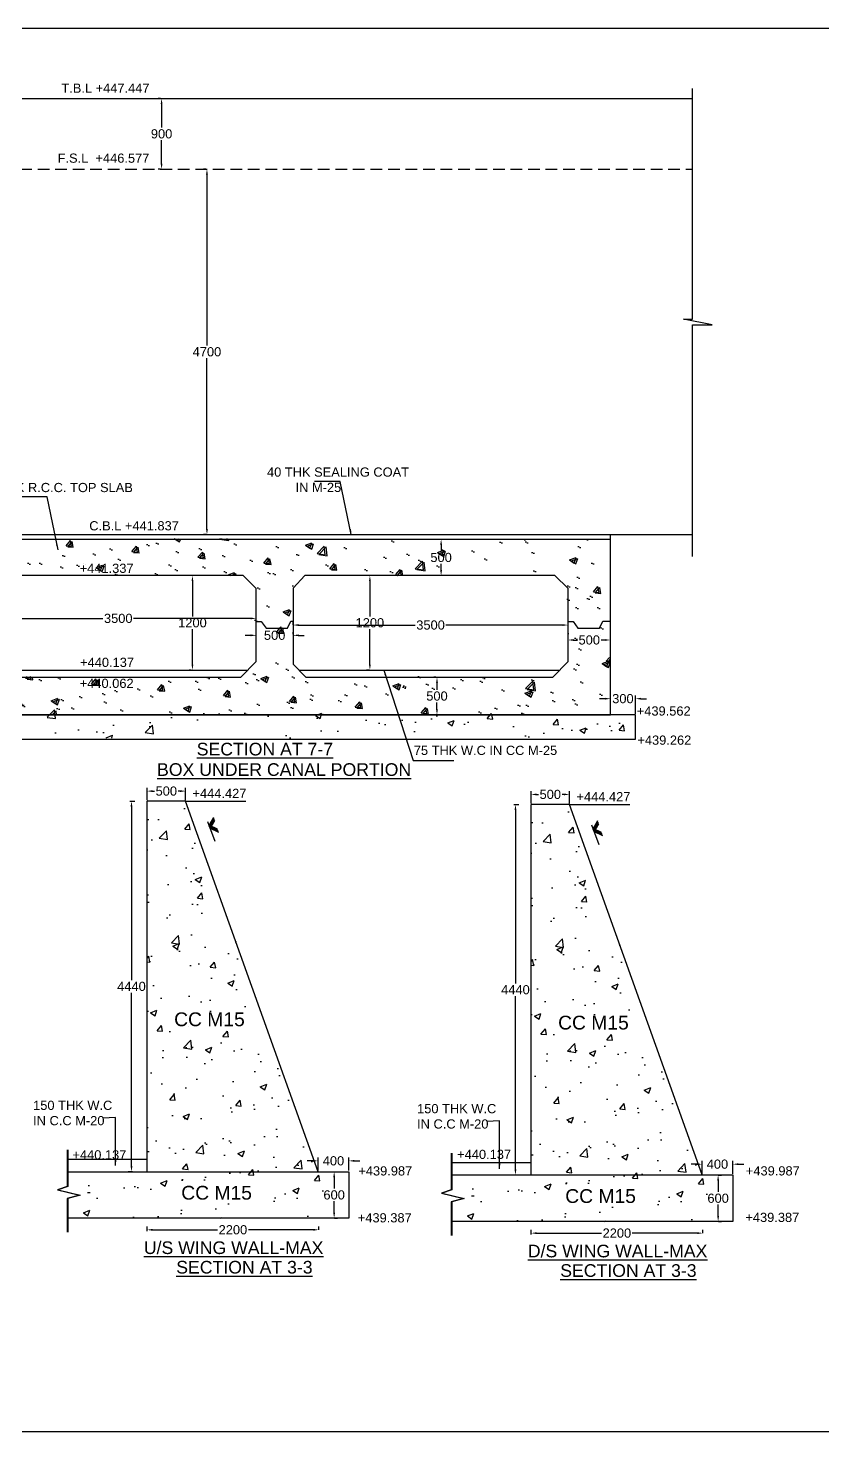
# Model space of a CAD drawing. Header units: metres. Extents: x 450 to 1447, y 479 to 667.
# Drawn here: x 1319.5 to 1362.8, y 591.1 to 667.4 of the extents above; entities that cross this region are included whole.
import ezdxf

# ---------------------------------------------------------------- set-up
doc = ezdxf.new("R2010")
doc.units = ezdxf.units.M
doc.header["$MEASUREMENT"] = 0
doc.linetypes.add('HIDDEN', pattern=[9.525, 6.35, -3.175])
for name, color, linetype in [('DIMENSION', 7, 'Continuous'), ('DRAWING', 7, 'Continuous'), ('TEXT', 7, 'Continuous')]:
    doc.layers.add(name, color=color, linetype=linetype)
doc.styles.get("Standard").update_dxf_attribs({"font": 'arial.ttf'})
doc.dimstyles.get("Standard").update_dxf_attribs({"dimtxt": 0.5, "dimasz": 0.3, "dimexe": 0.18, "dimexo": 0.0625, "dimgap": 0.09, "dimtad": 0, "dimtih": 1, "dimtoh": 1, "dimdec": 4, "dimzin": 0, "dimdsep": 46, "dimtxsty": 'Standard', "dimcen": 0.09, "dimadec": 0, "dimazin": 0, "dimtfac": 1, "dimtdec": 4, "dimtofl": 0, "dimtmove": 0, "dimatfit": 3, "dimfxl": 0, "dimtolj": 1, "dimtzin": 0, "dimarcsym": 0})

# ---------------------------------------------------------------- blocks, each defined once
blk = doc.blocks.new('*D55')
at = {"layer": 'Defpoints', "color": 0, "ltscale": 0.1, "transparency": 16777216}
for p in [(1328.096, 625.931), (1326.002, 625.383), (1328.096, 625.383)]:
    blk.add_point(p, dxfattribs=at)
at = {"layer": 'DIMENSION', "color": 0, "lineweight": -2, "ltscale": 0.1, "transparency": 16777216}
for p, q in [((1326.002, 625.445), (1326.002, 626.111)), ((1326.302, 625.931), (1326.408, 625.931)), ((1327.796, 625.931), (1327.691, 625.931)), ((1328.096, 625.445), (1328.096, 626.111))]:
    blk.add_line(p, q, dxfattribs=at)
at = {"layer": 'DIMENSION', "color": 0, "ltscale": 0.1, "transparency": 16777216}
for points in [[(1326.302, 625.981), (1326.302, 625.881), (1326.002, 625.931)], [(1327.796, 625.981), (1327.796, 625.881), (1328.096, 625.931)]]:
    blk.add_solid(points, dxfattribs=at)
at = {"layer": 'DIMENSION', "color": 0, "ltscale": 0.1, "transparency": 16777216, "insert": (1327.049, 625.931), "char_height": 0.5, "attachment_point": 5}
blk.add_mtext('\\A1;500', dxfattribs=at)
blk = doc.blocks.new('*D56')
at = {"layer": 'Defpoints', "color": 0, "ltscale": 0.1, "transparency": 16777216}
for p in [(1325.005, 625.383), (1325.155, 605.228), (1325.272, 605.228)]:
    blk.add_point(p, dxfattribs=at)
at = {"layer": 'DIMENSION', "color": 0, "lineweight": -2, "ltscale": 0.1, "transparency": 16777216}
for p, q in [((1325.067, 625.383), (1325.335, 625.383)), ((1325.155, 625.083), (1325.155, 615.651)), ((1325.155, 605.528), (1325.155, 614.96)), ((1325.21, 605.228), (1324.975, 605.228))]:
    blk.add_line(p, q, dxfattribs=at)
at = {"layer": 'DIMENSION', "color": 0, "ltscale": 0.1, "transparency": 16777216}
for points in [[(1325.105, 625.083), (1325.205, 625.083), (1325.155, 625.383)], [(1325.105, 605.528), (1325.205, 605.528), (1325.155, 605.228)]]:
    blk.add_solid(points, dxfattribs=at)
at = {"layer": 'DIMENSION', "color": 0, "ltscale": 0.1, "transparency": 16777216, "insert": (1325.155, 615.306), "char_height": 0.5, "attachment_point": 5}
blk.add_mtext('\\A1;4440', dxfattribs=at)
blk = doc.blocks.new('*D57')
at = {"layer": 'Defpoints', "color": 0, "ltscale": 0.1, "transparency": 16777216}
for p in [(1336.972, 605.816), (1335.308, 605.228), (1336.972, 605.228)]:
    blk.add_point(p, dxfattribs=at)
at = {"layer": 'DIMENSION', "color": 0, "lineweight": -2, "ltscale": 0.1, "transparency": 16777216}
for p, q in [((1335.008, 605.816), (1334.708, 605.816)), ((1335.308, 605.291), (1335.308, 605.996)), ((1336.972, 605.291), (1336.972, 605.996)), ((1337.272, 605.816), (1337.572, 605.816))]:
    blk.add_line(p, q, dxfattribs=at)
at = {"layer": 'DIMENSION', "color": 0, "ltscale": 0.1, "transparency": 16777216}
for points in [[(1335.008, 605.866), (1335.008, 605.766), (1335.308, 605.816)], [(1337.272, 605.866), (1337.272, 605.766), (1336.972, 605.816)]]:
    blk.add_solid(points, dxfattribs=at)
at = {"layer": 'DIMENSION', "color": 0, "ltscale": 0.1, "transparency": 16777216, "insert": (1336.14, 605.816), "char_height": 0.5, "attachment_point": 5}
blk.add_mtext('\\A1;400', dxfattribs=at)
blk = doc.blocks.new('*D58')
at = {"layer": 'Defpoints', "color": 0, "ltscale": 0.1, "transparency": 16777216}
for p in [(1336.13, 605.228), (1336.13, 602.697), (1336.177, 602.697)]:
    blk.add_point(p, dxfattribs=at)
at = {"layer": 'DIMENSION', "color": 0, "lineweight": -2, "ltscale": 0.1, "transparency": 16777216}
for p, q in [((1336.177, 604.928), (1336.177, 604.308)), ((1336.192, 605.228), (1336.357, 605.228)), ((1336.177, 602.997), (1336.177, 603.617)), ((1336.192, 602.697), (1336.357, 602.697))]:
    blk.add_line(p, q, dxfattribs=at)
at = {"layer": 'DIMENSION', "color": 0, "ltscale": 0.1, "transparency": 16777216}
for points in [[(1336.127, 604.928), (1336.227, 604.928), (1336.177, 605.228)], [(1336.127, 602.997), (1336.227, 602.997), (1336.177, 602.697)]]:
    blk.add_solid(points, dxfattribs=at)
at = {"layer": 'DIMENSION', "color": 0, "ltscale": 0.1, "transparency": 16777216, "insert": (1336.177, 603.962), "char_height": 0.5, "attachment_point": 5}
blk.add_mtext('\\A1;600', dxfattribs=at)
blk = doc.blocks.new('*D59')
at = {"layer": 'Defpoints', "color": 0, "ltscale": 0.1, "transparency": 16777216}
for p in [(1326.002, 601.935), (1335.34, 602.065), (1335.34, 601.995)]:
    blk.add_point(p, dxfattribs=at)
at = {"layer": 'DIMENSION', "color": 0, "lineweight": -2, "ltscale": 0.1, "transparency": 16777216}
for p, q in [((1326.002, 601.998), (1326.002, 602.245)), ((1326.302, 602.065), (1329.831, 602.065)), ((1335.04, 602.065), (1331.511, 602.065)), ((1335.34, 602.058), (1335.34, 602.245))]:
    blk.add_line(p, q, dxfattribs=at)
at = {"layer": 'DIMENSION', "color": 0, "ltscale": 0.1, "transparency": 16777216}
for points in [[(1326.302, 602.115), (1326.302, 602.015), (1326.002, 602.065)], [(1335.04, 602.115), (1335.04, 602.015), (1335.34, 602.065)]]:
    blk.add_solid(points, dxfattribs=at)
at = {"layer": 'DIMENSION', "color": 0, "ltscale": 0.1, "transparency": 16777216, "insert": (1330.671, 602.065), "char_height": 0.5, "attachment_point": 5}
blk.add_mtext('\\A1;2200', dxfattribs=at)
blk = doc.blocks.new('*D61')
at = {"layer": 'Defpoints', "color": 0, "ltscale": 0.1, "transparency": 16777216}
for p in [(1348.979, 625.75), (1346.885, 625.202), (1348.979, 625.202)]:
    blk.add_point(p, dxfattribs=at)
at = {"layer": 'DIMENSION', "color": 0, "lineweight": -2, "ltscale": 0.1, "transparency": 16777216}
for p, q in [((1346.885, 625.264), (1346.885, 625.93)), ((1347.185, 625.75), (1347.291, 625.75)), ((1348.679, 625.75), (1348.574, 625.75)), ((1348.979, 625.264), (1348.979, 625.93))]:
    blk.add_line(p, q, dxfattribs=at)
at = {"layer": 'DIMENSION', "color": 0, "ltscale": 0.1, "transparency": 16777216}
for points in [[(1347.185, 625.8), (1347.185, 625.7), (1346.885, 625.75)], [(1348.679, 625.8), (1348.679, 625.7), (1348.979, 625.75)]]:
    blk.add_solid(points, dxfattribs=at)
at = {"layer": 'DIMENSION', "color": 0, "ltscale": 0.1, "transparency": 16777216, "insert": (1347.932, 625.75), "char_height": 0.5, "attachment_point": 5}
blk.add_mtext('\\A1;500', dxfattribs=at)
blk = doc.blocks.new('*D62')
at = {"layer": 'Defpoints', "color": 0, "ltscale": 0.1, "transparency": 16777216}
for p in [(1345.888, 625.202), (1346.038, 605.047), (1346.156, 605.047)]:
    blk.add_point(p, dxfattribs=at)
at = {"layer": 'DIMENSION', "color": 0, "lineweight": -2, "ltscale": 0.1, "transparency": 16777216}
for p, q in [((1345.951, 625.202), (1346.218, 625.202)), ((1346.038, 624.902), (1346.038, 615.47)), ((1346.038, 605.347), (1346.038, 614.779)), ((1346.093, 605.047), (1345.858, 605.047))]:
    blk.add_line(p, q, dxfattribs=at)
at = {"layer": 'DIMENSION', "color": 0, "ltscale": 0.1, "transparency": 16777216}
for points in [[(1345.988, 624.902), (1346.088, 624.902), (1346.038, 625.202)], [(1345.988, 605.347), (1346.088, 605.347), (1346.038, 605.047)]]:
    blk.add_solid(points, dxfattribs=at)
at = {"layer": 'DIMENSION', "color": 0, "ltscale": 0.1, "transparency": 16777216, "insert": (1346.038, 615.124), "char_height": 0.5, "attachment_point": 5}
blk.add_mtext('\\A1;4440', dxfattribs=at)
blk = doc.blocks.new('*D63')
at = {"layer": 'Defpoints', "color": 0, "ltscale": 0.1, "transparency": 16777216}
for p in [(1357.855, 605.635), (1356.191, 605.047), (1357.855, 605.047)]:
    blk.add_point(p, dxfattribs=at)
at = {"layer": 'DIMENSION', "color": 0, "lineweight": -2, "ltscale": 0.1, "transparency": 16777216}
for p, q in [((1355.891, 605.635), (1355.591, 605.635)), ((1356.191, 605.11), (1356.191, 605.815)), ((1357.855, 605.11), (1357.855, 605.815)), ((1358.155, 605.635), (1358.455, 605.635))]:
    blk.add_line(p, q, dxfattribs=at)
at = {"layer": 'DIMENSION', "color": 0, "ltscale": 0.1, "transparency": 16777216}
for points in [[(1355.891, 605.685), (1355.891, 605.585), (1356.191, 605.635)], [(1358.155, 605.685), (1358.155, 605.585), (1357.855, 605.635)]]:
    blk.add_solid(points, dxfattribs=at)
at = {"layer": 'DIMENSION', "color": 0, "ltscale": 0.1, "transparency": 16777216, "insert": (1357.023, 605.635), "char_height": 0.5, "attachment_point": 5}
blk.add_mtext('\\A1;400', dxfattribs=at)
blk = doc.blocks.new('*D64')
at = {"layer": 'Defpoints', "color": 0, "ltscale": 0.1, "transparency": 16777216}
for p in [(1357.013, 605.047), (1357.013, 602.516), (1357.061, 602.516)]:
    blk.add_point(p, dxfattribs=at)
at = {"layer": 'DIMENSION', "color": 0, "lineweight": -2, "ltscale": 0.1, "transparency": 16777216}
for p, q in [((1357.075, 605.047), (1357.241, 605.047)), ((1357.061, 604.747), (1357.061, 604.127)), ((1357.061, 602.816), (1357.061, 603.436)), ((1357.075, 602.516), (1357.241, 602.516))]:
    blk.add_line(p, q, dxfattribs=at)
at = {"layer": 'DIMENSION', "color": 0, "ltscale": 0.1, "transparency": 16777216}
for points in [[(1357.011, 604.747), (1357.111, 604.747), (1357.061, 605.047)], [(1357.011, 602.816), (1357.111, 602.816), (1357.061, 602.516)]]:
    blk.add_solid(points, dxfattribs=at)
at = {"layer": 'DIMENSION', "color": 0, "ltscale": 0.1, "transparency": 16777216, "insert": (1357.061, 603.781), "char_height": 0.5, "attachment_point": 5}
blk.add_mtext('\\A1;600', dxfattribs=at)
blk = doc.blocks.new('*D60')
at = {"layer": 'Defpoints', "color": 0, "ltscale": 0.1, "transparency": 16777216}
for p in [(1356.223, 601.884), (1356.223, 601.814), (1346.885, 601.754)]:
    blk.add_point(p, dxfattribs=at)
at = {"layer": 'DIMENSION', "color": 0, "lineweight": -2, "ltscale": 0.1, "transparency": 16777216}
for p, q in [((1346.885, 601.817), (1346.885, 602.064)), ((1347.185, 601.884), (1350.714, 601.884)), ((1355.923, 601.884), (1352.394, 601.884)), ((1356.223, 601.877), (1356.223, 602.064))]:
    blk.add_line(p, q, dxfattribs=at)
at = {"layer": 'DIMENSION', "color": 0, "ltscale": 0.1, "transparency": 16777216}
for points in [[(1347.185, 601.934), (1347.185, 601.834), (1346.885, 601.884)], [(1355.923, 601.934), (1355.923, 601.834), (1356.223, 601.884)]]:
    blk.add_solid(points, dxfattribs=at)
at = {"layer": 'DIMENSION', "color": 0, "ltscale": 0.1, "transparency": 16777216, "insert": (1351.554, 601.884), "char_height": 0.5, "attachment_point": 5}
blk.add_mtext('\\A1;2200', dxfattribs=at)
blk = doc.blocks.new('*D101')
at = {"layer": 'Defpoints', "color": 0, "ltscale": 0.1, "transparency": 16777216}
for p in [(1316.931, 635.325), (1331.94, 635.325), (1331.94, 635.325)]:
    blk.add_point(p, dxfattribs=at)
at = {"layer": 'DIMENSION', "color": 0, "lineweight": -2, "ltscale": 0.1, "transparency": 16777216}
for p, q in [((1316.931, 635.388), (1316.931, 635.505)), ((1331.94, 635.388), (1331.94, 635.505)), ((1317.231, 635.325), (1323.6, 635.325)), ((1331.64, 635.325), (1325.271, 635.325))]:
    blk.add_line(p, q, dxfattribs=at)
at = {"layer": 'DIMENSION', "color": 0, "ltscale": 0.1, "transparency": 16777216}
for points in [[(1317.231, 635.375), (1317.231, 635.275), (1316.931, 635.325)], [(1331.64, 635.375), (1331.64, 635.275), (1331.94, 635.325)]]:
    blk.add_solid(points, dxfattribs=at)
at = {"layer": 'DIMENSION', "color": 0, "ltscale": 0.1, "transparency": 16777216, "insert": (1324.435, 635.325), "char_height": 0.5, "attachment_point": 5}
blk.add_mtext('\\A1;3500', dxfattribs=at)
blk = doc.blocks.new('*D102')
at = {"layer": 'Defpoints', "color": 0, "ltscale": 0.1, "transparency": 16777216}
for p in [(1328.471, 637.653), (1328.471, 632.518), (1328.471, 632.518)]:
    blk.add_point(p, dxfattribs=at)
at = {"layer": 'DIMENSION', "color": 0, "lineweight": -2, "ltscale": 0.1, "transparency": 16777216}
for p, q in [((1328.409, 637.653), (1328.291, 637.653)), ((1328.471, 637.353), (1328.471, 635.431)), ((1328.471, 632.818), (1328.471, 634.74)), ((1328.409, 632.518), (1328.291, 632.518))]:
    blk.add_line(p, q, dxfattribs=at)
at = {"layer": 'DIMENSION', "color": 0, "ltscale": 0.1, "transparency": 16777216}
for points in [[(1328.421, 637.353), (1328.521, 637.353), (1328.471, 637.653)], [(1328.421, 632.818), (1328.521, 632.818), (1328.471, 632.518)]]:
    blk.add_solid(points, dxfattribs=at)
at = {"layer": 'DIMENSION', "color": 0, "ltscale": 0.1, "transparency": 16777216, "insert": (1328.471, 635.086), "char_height": 0.5, "attachment_point": 5}
blk.add_mtext('\\A1;1200', dxfattribs=at)
blk = doc.blocks.new('*D103')
at = {"layer": 'Defpoints', "color": 0, "ltscale": 0.1, "transparency": 16777216}
for p in [(1331.94, 634.405), (1333.943, 634.405), (1333.943, 634.405)]:
    blk.add_point(p, dxfattribs=at)
at = {"layer": 'DIMENSION', "color": 0, "lineweight": -2, "ltscale": 0.1, "transparency": 16777216}
for p, q in [((1331.64, 634.405), (1331.34, 634.405)), ((1331.94, 634.468), (1331.94, 634.585)), ((1333.943, 634.468), (1333.943, 634.585)), ((1334.243, 634.405), (1334.543, 634.405))]:
    blk.add_line(p, q, dxfattribs=at)
at = {"layer": 'DIMENSION', "color": 0, "ltscale": 0.1, "transparency": 16777216}
for points in [[(1331.64, 634.455), (1331.64, 634.355), (1331.94, 634.405)], [(1334.243, 634.455), (1334.243, 634.355), (1333.943, 634.405)]]:
    blk.add_solid(points, dxfattribs=at)
at = {"layer": 'DIMENSION', "color": 0, "ltscale": 0.1, "transparency": 16777216, "insert": (1332.941, 634.405), "char_height": 0.5, "attachment_point": 5}
blk.add_mtext('\\A1;500', dxfattribs=at)
blk = doc.blocks.new('*D105')
at = {"layer": 'Defpoints', "color": 0, "ltscale": 0.1, "transparency": 16777216}
for p in [(1338.12, 637.653), (1338.12, 632.518), (1338.12, 632.518)]:
    blk.add_point(p, dxfattribs=at)
at = {"layer": 'DIMENSION', "color": 0, "lineweight": -2, "ltscale": 0.1, "transparency": 16777216}
for p, q in [((1338.057, 637.653), (1337.94, 637.653)), ((1338.12, 637.353), (1338.12, 635.431)), ((1338.12, 632.818), (1338.12, 634.74)), ((1338.057, 632.518), (1337.94, 632.518))]:
    blk.add_line(p, q, dxfattribs=at)
at = {"layer": 'DIMENSION', "color": 0, "ltscale": 0.1, "transparency": 16777216}
for points in [[(1338.07, 637.353), (1338.17, 637.353), (1338.12, 637.653)], [(1338.07, 632.818), (1338.17, 632.818), (1338.12, 632.518)]]:
    blk.add_solid(points, dxfattribs=at)
at = {"layer": 'DIMENSION', "color": 0, "ltscale": 0.1, "transparency": 16777216, "insert": (1338.12, 635.086), "char_height": 0.5, "attachment_point": 5}
blk.add_mtext('\\A1;1200', dxfattribs=at)
blk = doc.blocks.new('*D106')
at = {"layer": 'Defpoints', "color": 0, "ltscale": 0.1, "transparency": 16777216}
for p in [(1333.943, 634.906), (1348.9, 634.964), (1348.9, 634.964)]:
    blk.add_point(p, dxfattribs=at)
at = {"layer": 'DIMENSION', "color": 0, "lineweight": -2, "ltscale": 0.1, "transparency": 16777216}
for p, q in [((1333.943, 634.969), (1333.943, 635.144)), ((1334.243, 634.964), (1340.586, 634.964)), ((1348.6, 634.964), (1342.257, 634.964)), ((1348.9, 635.027), (1348.9, 635.144))]:
    blk.add_line(p, q, dxfattribs=at)
at = {"layer": 'DIMENSION', "color": 0, "ltscale": 0.1, "transparency": 16777216}
for points in [[(1334.243, 635.014), (1334.243, 634.914), (1333.943, 634.964)], [(1348.6, 635.014), (1348.6, 634.914), (1348.9, 634.964)]]:
    blk.add_solid(points, dxfattribs=at)
at = {"layer": 'DIMENSION', "color": 0, "ltscale": 0.1, "transparency": 16777216, "insert": (1341.421, 634.964), "char_height": 0.5, "attachment_point": 5}
blk.add_mtext('\\A1;3500', dxfattribs=at)
blk = doc.blocks.new('*D107')
at = {"layer": 'Defpoints', "color": 0, "ltscale": 0.1, "transparency": 16777216}
for p in [(1348.9, 634.151), (1351.203, 634.151), (1351.203, 634.151)]:
    blk.add_point(p, dxfattribs=at)
at = {"layer": 'DIMENSION', "color": 0, "lineweight": -2, "ltscale": 0.1, "transparency": 16777216}
for p, q in [((1348.9, 634.213), (1348.9, 634.331)), ((1349.2, 634.151), (1349.41, 634.151)), ((1350.903, 634.151), (1350.693, 634.151)), ((1351.203, 634.213), (1351.203, 634.331))]:
    blk.add_line(p, q, dxfattribs=at)
at = {"layer": 'DIMENSION', "color": 0, "ltscale": 0.1, "transparency": 16777216}
for points in [[(1349.2, 634.201), (1349.2, 634.101), (1348.9, 634.151)], [(1350.903, 634.201), (1350.903, 634.101), (1351.203, 634.151)]]:
    blk.add_solid(points, dxfattribs=at)
at = {"layer": 'DIMENSION', "color": 0, "ltscale": 0.1, "transparency": 16777216, "insert": (1350.052, 634.151), "char_height": 0.5, "attachment_point": 5}
blk.add_mtext('\\A1;500', dxfattribs=at)
blk = doc.blocks.new('*D108')
at = {"layer": 'Defpoints', "color": 0, "ltscale": 0.1, "transparency": 16777216}
for p in [(1341.77, 632.121), (1341.77, 632.121), (1341.77, 630.078)]:
    blk.add_point(p, dxfattribs=at)
at = {"layer": 'DIMENSION', "color": 0, "lineweight": -2, "ltscale": 0.1, "transparency": 16777216}
for p, q in [((1341.708, 632.121), (1341.59, 632.121)), ((1341.77, 631.821), (1341.77, 631.445)), ((1341.708, 630.078), (1341.59, 630.078)), ((1341.77, 630.378), (1341.77, 630.754))]:
    blk.add_line(p, q, dxfattribs=at)
at = {"layer": 'DIMENSION', "color": 0, "ltscale": 0.1, "transparency": 16777216}
for points in [[(1341.72, 631.821), (1341.82, 631.821), (1341.77, 632.121)], [(1341.72, 630.378), (1341.82, 630.378), (1341.77, 630.078)]]:
    blk.add_solid(points, dxfattribs=at)
at = {"layer": 'DIMENSION', "color": 0, "ltscale": 0.1, "transparency": 16777216, "insert": (1341.77, 631.1), "char_height": 0.5, "attachment_point": 5}
blk.add_mtext('\\A1;500', dxfattribs=at)
blk = doc.blocks.new('*D98')
at = {"layer": 'Defpoints', "color": 0, "ltscale": 0.1, "transparency": 16777216}
for p in [(1341.995, 639.625), (1341.995, 639.625), (1341.995, 637.653)]:
    blk.add_point(p, dxfattribs=at)
at = {"layer": 'DIMENSION', "color": 0, "lineweight": -2, "ltscale": 0.1, "transparency": 16777216}
for p, q in [((1341.933, 639.625), (1341.815, 639.625)), ((1341.995, 639.325), (1341.995, 638.984)), ((1341.995, 637.953), (1341.995, 638.294)), ((1341.933, 637.653), (1341.815, 637.653))]:
    blk.add_line(p, q, dxfattribs=at)
at = {"layer": 'DIMENSION', "color": 0, "ltscale": 0.1, "transparency": 16777216}
for points in [[(1341.945, 639.325), (1342.045, 639.325), (1341.995, 639.625)], [(1341.945, 637.953), (1342.045, 637.953), (1341.995, 637.653)]]:
    blk.add_solid(points, dxfattribs=at)
at = {"layer": 'DIMENSION', "color": 0, "ltscale": 0.1, "transparency": 16777216, "insert": (1341.995, 638.639), "char_height": 0.5, "attachment_point": 5}
blk.add_mtext('\\A1;500', dxfattribs=at)
blk = doc.blocks.new('*D111')
at = {"layer": 'Defpoints', "color": 0, "ltscale": 0.1, "transparency": 16777216}
for p in [(1352.562, 630.958), (1351.203, 630.078), (1352.562, 630.078)]:
    blk.add_point(p, dxfattribs=at)
at = {"layer": 'DIMENSION', "color": 0, "lineweight": -2, "ltscale": 0.1, "transparency": 16777216}
for p, q in [((1350.903, 630.958), (1350.603, 630.958)), ((1351.203, 630.141), (1351.203, 631.138)), ((1352.562, 630.141), (1352.562, 631.138)), ((1352.862, 630.958), (1353.162, 630.958))]:
    blk.add_line(p, q, dxfattribs=at)
at = {"layer": 'DIMENSION', "color": 0, "ltscale": 0.1, "transparency": 16777216}
for points in [[(1350.903, 631.008), (1350.903, 630.908), (1351.203, 630.958)], [(1352.862, 631.008), (1352.862, 630.908), (1352.562, 630.958)]]:
    blk.add_solid(points, dxfattribs=at)
at = {"layer": 'DIMENSION', "color": 0, "ltscale": 0.1, "transparency": 16777216, "insert": (1351.882, 630.958), "char_height": 0.5, "attachment_point": 5}
blk.add_mtext('\\A1;300', dxfattribs=at)
blk = doc.blocks.new('*D114')
at = {"layer": 'Defpoints', "color": 0, "ltscale": 0.1, "transparency": 16777216}
for p in [(1326.792, 663.601), (1326.792, 663.601), (1326.792, 659.767)]:
    blk.add_point(p, dxfattribs=at)
at = {"layer": 'DIMENSION', "color": 0, "lineweight": -2, "ltscale": 0.1, "transparency": 16777216}
for p, q in [((1326.73, 663.601), (1326.612, 663.601)), ((1326.792, 663.301), (1326.792, 662.029)), ((1326.792, 660.067), (1326.792, 661.338)), ((1326.73, 659.767), (1326.612, 659.767))]:
    blk.add_line(p, q, dxfattribs=at)
at = {"layer": 'DIMENSION', "color": 0, "ltscale": 0.1, "transparency": 16777216}
for points in [[(1326.742, 663.301), (1326.842, 663.301), (1326.792, 663.601)], [(1326.742, 660.067), (1326.842, 660.067), (1326.792, 659.767)]]:
    blk.add_solid(points, dxfattribs=at)
at = {"layer": 'DIMENSION', "color": 0, "ltscale": 0.1, "transparency": 16777216, "insert": (1326.792, 661.684), "char_height": 0.5, "attachment_point": 5}
blk.add_mtext('\\A1;900', dxfattribs=at)
blk = doc.blocks.new('*D115')
at = {"layer": 'Defpoints', "color": 0, "ltscale": 0.1, "transparency": 16777216}
for p in [(1329.259, 659.767), (1329.259, 659.767), (1329.259, 639.889)]:
    blk.add_point(p, dxfattribs=at)
at = {"layer": 'DIMENSION', "color": 0, "lineweight": -2, "ltscale": 0.1, "transparency": 16777216}
for p, q in [((1329.197, 659.767), (1329.079, 659.767)), ((1329.259, 659.467), (1329.259, 650.173)), ((1329.259, 640.189), (1329.259, 649.482)), ((1329.197, 639.889), (1329.079, 639.889))]:
    blk.add_line(p, q, dxfattribs=at)
at = {"layer": 'DIMENSION', "color": 0, "ltscale": 0.1, "transparency": 16777216}
for points in [[(1329.209, 659.467), (1329.309, 659.467), (1329.259, 659.767)], [(1329.209, 640.189), (1329.309, 640.189), (1329.259, 639.889)]]:
    blk.add_solid(points, dxfattribs=at)
at = {"layer": 'DIMENSION', "color": 0, "ltscale": 0.1, "transparency": 16777216, "insert": (1329.259, 649.828), "char_height": 0.5, "attachment_point": 5}
blk.add_mtext('\\A1;4700', dxfattribs=at)

msp = doc.modelspace()

# ---------------------------------------------------------------- hatches: boundary and pattern name
at = {"layer": 'DIMENSION', "ltscale": 0.1}
h = msp.add_hatch(dxfattribs=at)
h.set_pattern_fill('AR-CONC', scale=0.5)
h.set_pattern_definition([(50, (0, 0), (3.586301, -0.3137607), [0.375, -4.125]), (355, (0, 0), (-0.693757, 3.760961), [0.3, -3.3]), (100.4514, (0.299, -0.026), (2.892547, 3.447198), [0.318701, -3.505711]), (46.1842, (0, 1), (5.336205, -0.827595), [0.5625, -6.1875]), (96.6356, (0.4447, 0.931), (4.673314, 4.87059), [0.478051, -5.258565]), (351.1842, (0, 1), (4.67331, 4.870593), [0.45, -4.95]), (21, (0.5, 0.75), (2.984535, -2.0130945), [0.375, -4.125]), (326, (0.5, 0.75), (1.216577, 3.62575), [0.3, -3.3]), (71.4514, (0.7487, 0.5822), (4.201113, 1.6126525), [0.318701, -3.505711]), (37.5, (0, 0), (0.0607993, 1.6644693), [0, -3.26, 0, -3.35, 0, -3.3125]), (7.5, (0, 0), (1.3153477, 1.9720586), [0, -1.91, 0, -3.185, 0, -1.2625]), (327.5, (-1.115, 0), (2.6691122, -0.1127744), [0, -1.25, 0, -3.9, 0, -5.175]), (317.5, (-1.615, 0), (2.915931, 0.500525), [0, -1.625, 0, -2.59, 0, -3.675])])
h.paths.add_polyline_path([(1297.88072, 639.62502), (1297.88072, 635.30383), (1298.15013, 635.30383), (1298.41736, 634.94032), (1299.5831, 634.94032), (1299.76587, 635.32532), (1300.03815, 635.32532), (1300.03815, 636.97401), (1300.67583, 637.6534), (1314.2837, 637.6534), (1314.99589, 636.95012), (1314.99589, 635.30383), (1315.26531, 635.30383), (1315.53253, 634.94032), (1316.69827, 634.94032), (1316.88104, 635.32532), (1316.9818, 635.32532), (1316.9818, 636.97401), (1317.61948, 637.6534), (1331.22735, 637.6534), (1331.93954, 636.95012), (1331.93954, 635.15814), (1332.20896, 635.15814), (1332.47618, 634.79462), (1333.64192, 634.79462), (1333.82469, 635.17963), (1333.94254, 635.17963), (1333.94254, 636.97401), (1334.58022, 637.6534), (1348.18809, 637.6534), (1348.90028, 636.95012), (1348.90028, 635.15814), (1349.1697, 635.15814), (1349.43692, 634.79462), (1350.60266, 634.79462), (1350.78543, 635.17963), (1351.20302, 635.17963), (1351.20302, 639.62502)])
h.paths.add_polyline_path([(1348.06335, 632.12099), (1334.62896, 632.12099), (1333.94254, 632.8387), (1333.94254, 635.17963), (1333.82469, 635.17963), (1333.64192, 634.79462), (1332.47618, 634.79462), (1332.20896, 635.15814), (1331.93954, 635.15814), (1331.93954, 632.97821), (1331.10261, 632.12099), (1317.66822, 632.12099), (1316.9818, 632.8387), (1316.9818, 635.32532), (1316.88104, 635.32532), (1316.69827, 634.94032), (1315.53253, 634.94032), (1315.26531, 635.30383), (1314.99589, 635.30383), (1314.99589, 632.97821), (1314.15896, 632.12099), (1300.72457, 632.12099), (1300.03815, 632.8387), (1300.03815, 635.32532), (1299.76587, 635.32532), (1299.5831, 634.94032), (1298.41736, 634.94032), (1298.15013, 635.30383), (1297.88072, 635.30383), (1297.88072, 630.07836), (1351.20302, 630.07836), (1351.20302, 635.17963), (1350.78543, 635.17963), (1350.60266, 634.79462), (1349.43692, 634.79462), (1349.1697, 635.15814), (1348.90028, 635.15814), (1348.90028, 632.97821)])
h.paths.add_polyline_path([(1341.31898, 639.0195), (1342.67198, 639.0195), (1342.67198, 638.25892), (1341.31898, 638.25892)], flags=24)
h.paths.add_polyline_path([(1322.21169, 638.4274), (1325.3239, 638.4274), (1325.3239, 637.66649), (1322.21169, 637.66649)], flags=24)
h.paths.add_polyline_path([(1298.28293, 634.92844), (1299.63593, 634.92844), (1299.63593, 634.16787), (1298.28293, 634.16787)], flags=24)
h.paths.add_polyline_path([(1332.26454, 634.78553), (1333.61754, 634.78553), (1333.61754, 634.02496), (1332.26454, 634.02496)], flags=24)
h.paths.add_polyline_path([(1315.31235, 634.78553), (1316.66535, 634.78553), (1316.66535, 634.02496), (1315.31235, 634.02496)], flags=24)
h.paths.add_polyline_path([(1349.37515, 634.53089), (1350.72815, 634.53089), (1350.72815, 633.77032), (1349.37515, 633.77032)], flags=24)
h.paths.add_polyline_path([(1341.09358, 631.47996), (1342.44658, 631.47996), (1342.44658, 630.71939), (1341.09358, 630.71939)], flags=24)
h.paths.add_polyline_path([(1298.14572, 631.16828), (1299.49838, 631.16828), (1299.49838, 630.40737), (1298.14572, 630.40737)], flags=24)
h.paths.add_polyline_path([(1322.21388, 632.16843), (1325.32097, 632.16843), (1325.32097, 631.40786), (1322.21388, 631.40786)], flags=25)
h = msp.add_hatch(dxfattribs=at)
h.set_pattern_fill('AR-CONC', scale=0.5)
h.set_pattern_definition([(50, (0, 0), (3.586301, -0.3137607), [0.375, -4.125]), (355, (0, 0), (-0.693757, 3.760961), [0.3, -3.3]), (100.45144, (0.299, -0.026), (2.892544, 3.4472), [0.318701, -3.505711]), (46.1842, (0, 1), (5.336207, -0.827596), [0.5625, -6.1875]), (96.63564, (0.4447, 0.931), (4.67331, 4.870593), [0.478052, -5.258569]), (351.18416, (0, 1), (4.67331, 4.870593), [0.45, -4.95]), (21, (0.5, 0.75), (2.984535, -2.0130945), [0.375, -4.125]), (326, (0.5, 0.75), (1.216577, 3.62575), [0.3, -3.3]), (71.45144, (0.7487, 0.5822), (4.201112, 1.612656), [0.318701, -3.505711]), (37.5, (0, 0), (0.0607993, 1.6644693), [0, -3.26, 0, -3.35, 0, -3.3125]), (7.5, (0, 0), (1.3153477, 1.9720586), [0, -1.91, 0, -3.185, 0, -1.2625]), (327.5, (-1.115, 0), (2.6691122, -0.1127744), [0, -1.25, 0, -3.9, 0, -5.175]), (317.5, (-1.615, 0), (2.915931, 0.500525), [0, -1.625, 0, -2.59, 0, -3.675])])
h.paths.add_polyline_path([(1328.09598, 625.38289), (1326.00206, 625.38289), (1326.00206, 605.22822), (1335.30793, 605.22822)])
h.paths.add_polyline_path([(1336.97183, 605.22822), (1321.6978, 605.22822), (1321.6978, 604.41546), (1321.17272, 604.24289), (1322.36583, 603.94483), (1321.6978, 603.77227), (1321.6978, 602.69674), (1336.97183, 602.69674)])
h.paths.add_polyline_path([(1327.23508, 612.72046), (1331.45268, 612.72046), (1331.45268, 614.266), (1327.23508, 614.266)], flags=24)
h.paths.add_polyline_path([(1335.75478, 603.65123), (1336.60403, 603.65123), (1336.60403, 604.26944), (1335.75478, 604.26944)], flags=24)
h.paths.add_polyline_path([(1327.62313, 603.28528), (1331.84073, 603.28528), (1331.84073, 604.83081), (1327.62313, 604.83081)], flags=24)
h = msp.add_hatch(dxfattribs=at)
h.set_pattern_fill('AR-CONC', scale=0.5)
h.set_pattern_definition([(50, (20.8834, -0.181), (3.586301, -0.3137607), [0.375, -4.125]), (355, (20.8834, -0.181), (-0.693757, 3.760961), [0.3, -3.3]), (100.45144, (21.1823, -0.2073), (2.892544, 3.4472), [0.318701, -3.505711]), (46.1842, (20.8834, 0.819), (5.336207, -0.827596), [0.5625, -6.1875]), (96.63564, (21.328, 0.75), (4.67331, 4.870593), [0.478052, -5.258569]), (351.18416, (20.8834, 0.819), (4.67331, 4.870593), [0.45, -4.95]), (21, (21.3834, 0.569), (2.984535, -2.0130945), [0.375, -4.125]), (326, (21.3834, 0.569), (1.216577, 3.62575), [0.3, -3.3]), (71.45144, (21.632, 0.401), (4.201112, 1.612656), [0.318701, -3.505711]), (37.5, (20.8834, -0.1811), (0.0607993, 1.6644693), [0, -3.26, 0, -3.35, 0, -3.3125]), (7.5, (20.8834, -0.1811), (1.3153477, 1.9720586), [0, -1.91, 0, -3.185, 0, -1.2625]), (327.5, (19.7684, -0.1811), (2.6691122, -0.1127744), [0, -1.25, 0, -3.9, 0, -5.175]), (317.5, (19.2684, -0.1811), (2.915931, 0.500525), [0, -1.625, 0, -2.59, 0, -3.675])])
h.paths.add_polyline_path([(1348.9794, 625.20177), (1346.88548, 625.20177), (1346.88548, 605.04709), (1356.19135, 605.04709)])
h.paths.add_polyline_path([(1357.85525, 605.04709), (1342.58121, 605.04709), (1342.58121, 604.23433), (1342.05614, 604.06177), (1343.24925, 603.76371), (1342.58121, 603.59115), (1342.58121, 602.51562), (1357.85525, 602.51562)])
h.paths.add_polyline_path([(1348.1185, 612.53934), (1352.3361, 612.53934), (1352.3361, 614.08488), (1348.1185, 614.08488)], flags=24)
h.paths.add_polyline_path([(1356.63819, 603.4701), (1357.48744, 603.4701), (1357.48744, 604.08832), (1356.63819, 604.08832)], flags=24)
h.paths.add_polyline_path([(1348.50655, 603.10416), (1352.72415, 603.10416), (1352.72415, 604.64969), (1348.50655, 604.64969)], flags=24)
at = {"layer": 'DRAWING', "ltscale": 0.1}
h = msp.add_hatch(dxfattribs=at)
h.set_pattern_fill('AR-CONC', scale=0.5)
h.set_pattern_definition([(50, (-0.0917, 0.0522), (3.586301, -0.3137607), [0.375, -4.125]), (355, (-0.0917, 0.052), (-0.693757, 3.760961), [0.3, -3.3]), (100.45144, (0.207, 0.026), (2.892544, 3.4472), [0.318701, -3.505711]), (46.1842, (-0.0917, 1.052), (5.336207, -0.827596), [0.5625, -6.1875]), (96.63564, (0.353, 0.983), (4.67331, 4.870593), [0.478052, -5.258569]), (351.18416, (-0.0917, 1.052), (4.67331, 4.870593), [0.45, -4.95]), (21, (0.4083, 0.8022), (2.984535, -2.0130945), [0.375, -4.125]), (326, (0.4083, 0.802), (1.216577, 3.62575), [0.3, -3.3]), (71.45144, (0.657, 0.6344), (4.201112, 1.612656), [0.318701, -3.505711]), (37.5, (-0.0917, 0.0522), (0.0607993, 1.6644693), [0, -3.26, 0, -3.35, 0, -3.3125]), (7.5, (-0.0917, 0.0522), (1.3153477, 1.9720586), [0, -1.91, 0, -3.185, 0, -1.2625]), (327.5, (-1.2067, 0.0522), (2.6691122, -0.1127744), [0, -1.25, 0, -3.9, 0, -5.175]), (317.5, (-1.7067, 0.0522), (2.915931, 0.500525), [0, -1.625, 0, -2.59, 0, -3.675])])
h.paths.add_polyline_path([(1351.14429, 639.67719), (1297.82198, 639.67719), (1297.82198, 630.13052), (1351.14429, 630.13052)])
h.paths.add_polyline_path([(1314.22497, 637.70556), (1314.93716, 637.00229), (1314.93716, 633.03038), (1314.10022, 632.17315), (1300.66584, 632.17315), (1299.97941, 632.89086), (1299.97941, 637.02618), (1300.61709, 637.70556)], flags=16)
h.paths.add_polyline_path([(1316.92306, 637.02618), (1317.56074, 637.70556), (1331.16862, 637.70556), (1331.88081, 637.00229), (1331.88081, 633.03038), (1331.04387, 632.17315), (1317.60949, 632.17315), (1316.92306, 632.89086)], flags=16)
h.paths.add_polyline_path([(1333.8838, 637.02618), (1334.52148, 637.70556), (1348.12936, 637.70556), (1348.84155, 637.00229), (1348.84155, 633.03038), (1348.00461, 632.17315), (1334.57023, 632.17315), (1333.8838, 632.89086)], flags=16)
h.paths.add_polyline_path([(1352.50296, 630.13052), (1296.56408, 630.13052), (1296.56408, 628.81605), (1352.50296, 628.81605)])

# ---------------------------------------------------------------- linework, layer by layer
at = {"layer": 'DIMENSION', "ltscale": 0.1}
msp.add_lwpolyline([(1282.51395, 667.4399), (1446.81776, 667.4399), (1446.81776, 591.07036), (1282.51395, 591.07036)], close=True, dxfattribs=at)
at = {"layer": 'DRAWING', "ltscale": 0.1}
for points in [[(1355.65811, 638.69691), (1355.65811, 651.2927), (1356.72887, 651.2927), (1355.17207, 651.60383), (1355.65811, 651.60383), (1355.65811, 664.14486)], [(1293.38624, 663.6007), (1355.65811, 663.6007)], [(1293.37586, 639.88857), (1355.65811, 639.88857)], [(1351.20302, 639.62502), (1351.20302, 639.88857)], [(1331.22735, 637.6534), (1317.61948, 637.6534)], [(1331.22735, 637.6534), (1331.93954, 636.95012)], [(1331.93954, 632.97821), (1331.93954, 636.95012)], [(1333.94254, 636.97401), (1334.58022, 637.6534)], [(1333.94254, 636.97401), (1333.94254, 632.8387)], [(1348.18809, 637.6534), (1334.58022, 637.6534)], [(1348.18809, 637.6534), (1348.90028, 636.95012)], [(1348.90028, 632.97821), (1348.90028, 636.95012)], [(1331.93954, 635.15814), (1332.20896, 635.15814), (1332.47618, 634.79462), (1333.64192, 634.79462), (1333.82469, 635.17963), (1333.94254, 635.17963)], [(1348.90028, 635.15814), (1349.1697, 635.15814), (1349.43692, 634.79462), (1350.60266, 634.79462), (1350.78543, 635.17963), (1351.20302, 635.17963)], [(1317.28886, 632.51764), (1331.48987, 632.51764)], [(1331.93954, 632.97821), (1331.10261, 632.12099)], [(1333.94254, 632.8387), (1334.62896, 632.12099)], [(1334.2496, 632.51764), (1348.45061, 632.51764)], [(1348.90028, 632.97821), (1348.06335, 632.12099)], [(1317.66822, 632.12099), (1331.10261, 632.12099)], [(1334.62896, 632.12099), (1348.06335, 632.12099)], [(1326.00206, 605.22822), (1326.00206, 625.38289)], [(1335.30793, 605.22822), (1328.09598, 625.38289), (1326.00206, 625.38289)], [(1328.09598, 625.38289), (1331.37645, 625.38289)], [(1346.88548, 605.04709), (1346.88548, 625.20177)], [(1356.19135, 605.04709), (1348.9794, 625.20177), (1346.88548, 625.20177)], [(1348.9794, 625.20177), (1352.25986, 625.20177)], [(1329.29269, 624.27841), (1329.69234, 623.20517)], [(1329.36035, 624.09672), (1329.81376, 623.86995)], [(1329.37467, 624.05826), (1329.62821, 624.50402)], [(1329.37837, 624.04833), (1329.83178, 623.82156)], [(1329.38647, 624.02658), (1329.64, 624.47234)], [(1329.39151, 624.01304), (1329.84492, 623.78626)], [(1329.40011, 623.98995), (1329.65364, 624.43571)], [(1329.40373, 623.98021), (1329.85714, 623.75344)], [(1329.41066, 623.96161), (1329.6642, 624.40736)], [(1329.41585, 623.94766), (1329.86926, 623.72089)], [(1329.42445, 623.92457), (1329.67799, 624.37032)], [(1329.43622, 623.89296), (1329.68976, 624.33872)], [(1350.17611, 624.09729), (1350.57575, 623.02405)], [(1350.25809, 623.87714), (1350.51162, 624.32289)], [(1350.26988, 623.84546), (1350.52342, 624.29122)], [(1350.28352, 623.80883), (1350.53706, 624.25459)], [(1350.29408, 623.78049), (1350.54761, 624.22624)], [(1350.30787, 623.74345), (1350.56141, 624.1892)], [(1350.31964, 623.71184), (1350.57318, 624.1576)], [(1329.42795, 623.91519), (1329.88136, 623.68842)], [(1350.24377, 623.9156), (1350.69718, 623.68883)], [(1350.26179, 623.86721), (1350.7152, 623.64043)], [(1350.27493, 623.83191), (1350.72834, 623.60514)], [(1350.28715, 623.79909), (1350.74056, 623.57232)], [(1350.29927, 623.76654), (1350.75268, 623.53977)], [(1350.31136, 623.73407), (1350.76477, 623.5073)], [(1321.6613, 606.40706), (1321.6613, 605.22822), (1321.6613, 604.41546), (1321.13622, 604.24289), (1322.32933, 603.94483), (1321.6613, 603.77227)], [(1321.6978, 606.40706), (1321.6978, 605.22822), (1321.6978, 604.41546), (1321.17272, 604.24289), (1322.36583, 603.94483), (1321.6978, 603.77227)], [(1326.00206, 605.8844), (1321.6978, 605.8844)], [(1342.54471, 606.22594), (1342.54471, 605.04709), (1342.54471, 604.23433), (1342.01964, 604.06177), (1343.21275, 603.76371), (1342.54471, 603.59115)], [(1342.58121, 606.22594), (1342.58121, 605.04709), (1342.58121, 604.23433), (1342.05614, 604.06177), (1343.24925, 603.76371), (1342.58121, 603.59115)], [(1346.88548, 605.70328), (1342.58121, 605.70328)], [(1321.6978, 604.41546), (1321.6978, 605.22822), (1336.97183, 605.22822), (1336.97183, 602.69674), (1321.6978, 602.69674), (1321.6978, 603.77227)], [(1342.58121, 604.23433), (1342.58121, 605.04709), (1357.85525, 605.04709), (1357.85525, 602.51562), (1342.58121, 602.51562), (1342.58121, 603.59115)], [(1321.6613, 603.77227), (1321.6613, 601.93724)], [(1321.6978, 603.77227), (1321.6978, 601.93724)], [(1342.54471, 603.59115), (1342.54471, 601.75612)], [(1342.58121, 603.59115), (1342.58121, 601.75612)]]:
    msp.add_lwpolyline(points, dxfattribs=at)
at = {"layer": 'DRAWING', "linetype": 'HIDDEN', "ltscale": 0.1}
msp.add_lwpolyline([(1293.38624, 659.76653), (1355.65811, 659.76653)], dxfattribs=at)
at = {"layer": 'DRAWING', "ltscale": 0.1}
for points in [[(1297.88072, 630.07836), (1351.20302, 630.07836), (1351.20302, 639.62502), (1297.88072, 639.62502)], [(1296.62282, 628.76388), (1352.5617, 628.76388), (1352.5617, 630.07836), (1296.62282, 630.07836)]]:
    msp.add_lwpolyline(points, close=True, dxfattribs=at)

# ---------------------------------------------------------------- texts
at = {"layer": 'TEXT'}
for s, p in [('%%USECTION AT 7-7', (1328.70215, 627.87144)), ('%%UBOX UNDER CANAL PORTION', (1326.54521, 626.75906)), ('%%UU/S WING WALL-MAX', (1325.82729, 600.74797)), ('%%UD/S WING WALL-MAX', (1346.7107, 600.56685)), ('%%USECTION AT 3-3', (1327.58912, 599.68754)), ('%%USECTION AT 3-3', (1348.47253, 599.50642))]:
    msp.add_text(s, height=0.6875, dxfattribs=at).set_placement(p)
at = {"layer": 'TEXT', "char_height": 0.5, "attachment_point": 1}
for s, insert, width in [('T.B.L +447.447', (1321.3417, 664.4235), 10.6888902), ('F.S.L  +446.577', (1321.13877, 660.61434), 10.6888902), ('40 THK SEALING COAT              IN M-25', (1332.52661, 643.53611), 8.694203), ('500 THK R.C.C. TOP SLAB IN M-20', (1316.57389, 642.69629), 8.694203), ('C.B.L +441.837', (1322.859, 640.61431), 8.694203), ('+441.337', (1322.33669, 638.3024), 8.694203), ('+440.137', (1322.35956, 633.18636), 8.694203), ('+440.062', (1322.33888, 632.04343), 8.694203), ('+439.562', (1352.63541, 630.53922), 2.9060914), ('+439.262', (1352.66924, 628.95395), 2.9060914), ('75 THK W.C IN CC M-25', (1340.50932, 628.39727), 10.6888902), ('+444.427', (1328.47427, 626.05813), 2.9060914), ('+444.427', (1349.35769, 625.877), 2.9060914), ('150 THK W.C IN C.C M-20', (1319.80487, 609.08815), 4.8706818), ('150 THK W.C IN C.C M-20', (1340.68829, 608.90703), 4.8706818), ('+440.137', (1321.94408, 606.39445), 2.9060914), ('+440.137', (1342.86731, 606.42018), 2.9060914), ('+439.987', (1337.49194, 605.52105), 2.9060914), ('+439.987', (1358.56927, 605.52227), 2.9060914), ('+439.387', (1337.46457, 602.96847), 2.9060914), ('+439.387', (1358.5419, 602.99248), 2.9060914)]:
    msp.add_mtext(s, dxfattribs=dict(at, insert=insert, width=width))
at = {"layer": 'TEXT', "char_height": 0.75, "attachment_point": 1}
for insert in [(1327.47476, 613.89279), (1348.35818, 613.71167), (1327.86281, 604.4576), (1348.74623, 604.27648)]:
    msp.add_mtext('CC M15', dxfattribs=dict(at, insert=insert))

# ---------------------------------------------------------------- dimensions: what is measured, and where the dimension line sits
at = {"layer": 'DIMENSION', "ltscale": 0.1}
for base, p1, p2, text, picture, middle in [((1326.79241, 663.6007), (1326.79241, 659.76653), (1326.79241, 663.6007), '900', '*D114', (1326.79241, 661.68362)), ((1329.25929, 659.76653), (1329.25929, 639.88857), (1329.25929, 659.76653), '4700', '*D115', (1329.25929, 649.82755)), ((1341.99548, 639.62502), (1341.99548, 637.6534), (1341.99548, 639.62502), '500', '*D98', (1341.99548, 638.63921)), ((1328.47107, 632.51764), (1328.47107, 637.6534), (1328.47107, 632.51764), '1200', '*D102', (1328.47107, 635.08552)), ((1338.11969, 632.51764), (1338.11969, 637.6534), (1338.11969, 632.51764), '1200', '*D105', (1338.11969, 635.08552)), ((1341.77008, 632.12099), (1341.77008, 630.07836), (1341.77008, 632.12099), '500', '*D108', (1341.77008, 631.09967)), ((1325.1547, 605.22822), (1325.00492, 625.38289), (1325.27238, 605.22822), '4440', '*D56', (1325.1547, 615.30555)), ((1346.03812, 605.04709), (1345.88833, 625.20177), (1346.15579, 605.04709), '4440', '*D62', (1346.03812, 615.12443)), ((1336.17725, 602.69674), (1336.12954, 605.22822), (1336.12954, 602.69674), '600', '*D58', (1336.17725, 603.96248)), ((1357.06067, 602.51562), (1357.01296, 605.04709), (1357.01296, 602.51562), '600', '*D64', (1357.06067, 603.78136))]:
    dim = msp.add_linear_dim(base=base, p1=p1, p2=p2, angle=90, text=text, dimstyle='Standard', dxfattribs=at)
    dim.commit()
    dim.dimension.update_dxf_attribs({"geometry": picture, "text_midpoint": middle})
for base, p1, p2, text, picture, middle in [((1331.93954, 635.32532), (1316.93142, 635.32532), (1331.93954, 635.32532), '3500', '*D101', (1324.43548, 635.32532)), ((1333.94254, 634.40525), (1331.93954, 634.40525), (1333.94254, 634.40525), '500', '*D103', (1332.94104, 634.40525)), ((1348.90028, 634.96417), (1333.94254, 634.90635), (1348.90028, 634.96417), '3500', '*D106', (1341.42141, 634.96417)), ((1351.20302, 634.1506), (1348.90028, 634.1506), (1351.20302, 634.1506), '500', '*D107', (1350.05165, 634.1506)), ((1352.5617, 630.95811), (1351.20302, 630.07836), (1352.5617, 630.07836), '300', '*D111', (1351.88236, 630.95811)), ((1328.09598, 625.9307), (1326.00206, 625.38289), (1328.09598, 625.38289), '500', '*D55', (1327.04902, 625.9307)), ((1348.9794, 625.74958), (1346.88548, 625.20177), (1348.9794, 625.20177), '500', '*D61', (1347.93244, 625.74958)), ((1336.97183, 605.81569), (1335.30793, 605.22822), (1336.97183, 605.22822), '400', '*D57', (1336.13988, 605.81569)), ((1357.85525, 605.63456), (1356.19135, 605.04709), (1357.85525, 605.04709), '400', '*D63', (1357.0233, 605.63456)), ((1335.33998, 602.06548), (1326.00206, 601.93542), (1335.33998, 601.99544), '2200', '*D59', (1330.67102, 602.06548)), ((1356.2234, 601.88435), (1346.88548, 601.7543), (1356.2234, 601.81432), '2200', '*D60', (1351.55444, 601.88435))]:
    dim = msp.add_linear_dim(base=base, p1=p1, p2=p2, text=text, dimstyle='Standard', dxfattribs=at)
    dim.commit()
    dim.dimension.update_dxf_attribs({"geometry": picture, "text_midpoint": middle})

# ---------------------------------------------------------------- leaders
for points in [[(1337.11147, 639.88857), (1336.51297, 642.78187), (1335.10571, 642.78187)], [(1321.15874, 639.04875), (1320.56025, 641.94205), (1319.15299, 641.94205)], [(1338.87657, 632.51764), (1340.47231, 627.6021), (1342.68682, 627.6021)], [(1324.29044, 605.55581), (1324.29044, 608.16714), (1323.60447, 608.1345)], [(1345.17386, 605.37468), (1345.17386, 607.98602), (1344.48788, 607.95338)]]:
    msp.add_leader(points, dimstyle='Standard', override={"dimgap": 0.09, "dimtad": 0}, dxfattribs=at)

doc.saveas('drawing.dxf')
